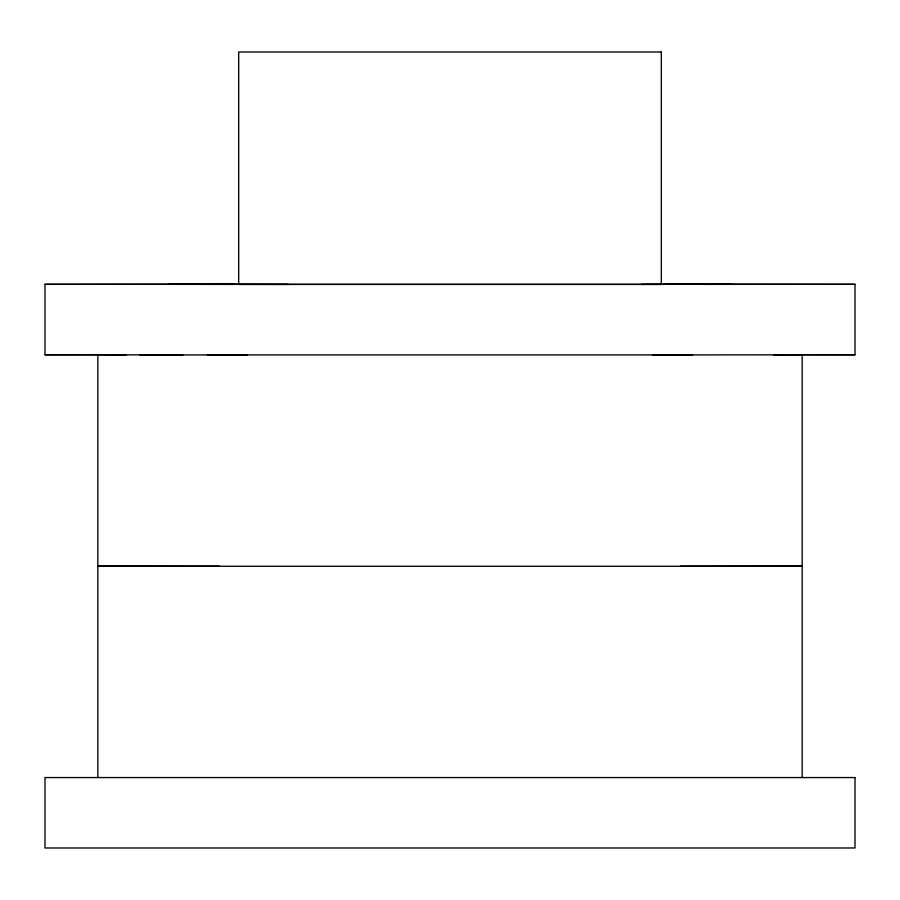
<?xml version="1.0" encoding="UTF-8"?>
<svg xmlns="http://www.w3.org/2000/svg" width="900" height="900" viewBox="0 0 900 900"><rect width="100%" height="100%" fill="white"/><g stroke="black" fill="none" stroke-linecap="round" stroke-linejoin="round"><path stroke-width="1.35" d="M182.79 354.892L45 354.769L45 284.332L239.377 284.164M661.309 284.332L641.509 284.377M652.5 354.949L855 354.769L855 284.332L45 284.332M45 354.769L97.897 354.668M194.659 284.276L168.266 284.332L234.18 284.423M705.341 284.4L731.734 284.332L665.82 284.243M773.629 354.836L802.17 354.769L802.17 566.077L680.625 566.212M660.623 284.164L855 284.332M207.36 354.904L692.64 354.904M139.748 354.904L247.5 354.949M219.375 566.212L97.83 566.077L97.83 354.769L126.371 354.836M288.135 284.4L238.691 284.332M802.102 354.668L855 354.769M802.17 777.555L802.17 566.257L97.83 566.257L97.83 777.555M661.309 52.009L238.691 52.009L238.691 284.445L661.309 284.445L661.309 52.009M855 777.555L45 777.555L45 847.991L855 847.991L855 777.555"/></g></svg>
